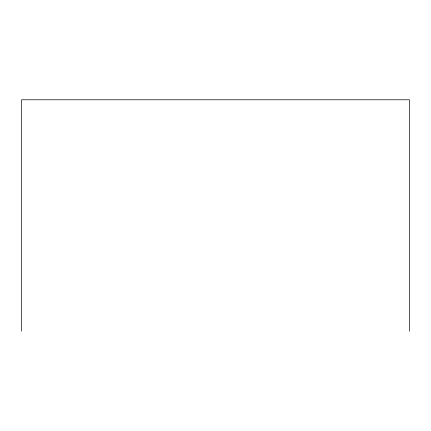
<?xml version="1.0" encoding="UTF-8"?>
<svg xmlns="http://www.w3.org/2000/svg" width="431" height="431" viewBox="0 0 431 431"><rect width="100%" height="100%" fill="white"/><g stroke="black" fill="none" stroke-linecap="round" stroke-linejoin="round"><path stroke-width="0.65" d="M409.45 331.223L409.45 99.776L21.55 99.776L21.55 331.223"/></g></svg>
